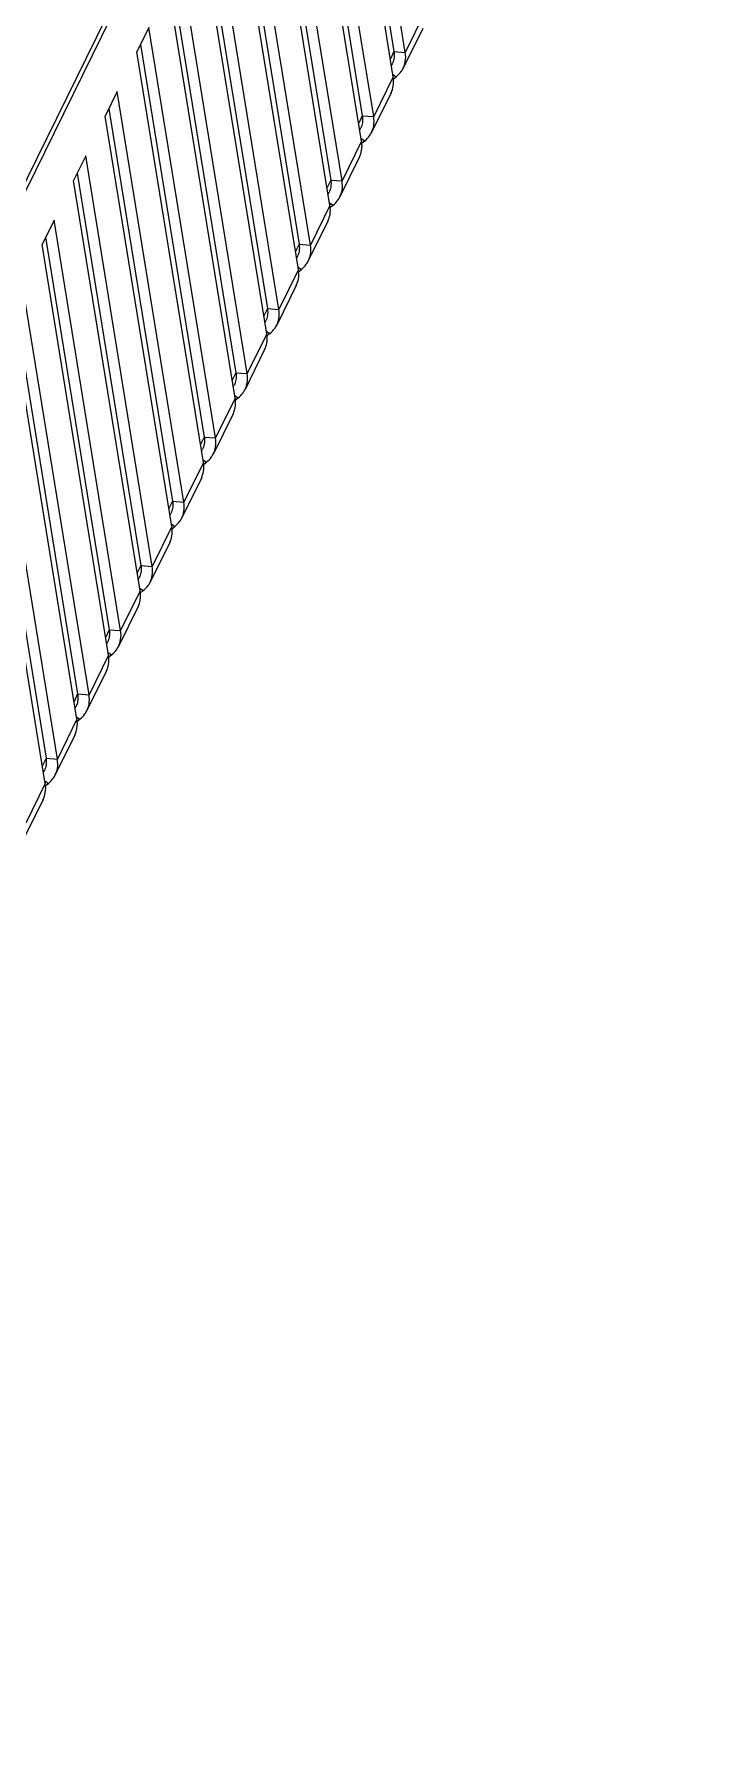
# Model space of a CAD drawing. Header units: millimetres. Extents: x 10368 to 13229, y -13270 to -11269.
# Drawn here: x 12934.8 to 12969.2, y -11938.1 to -11850.8 of the extents above; entities that cross this region are included whole.
import ezdxf

# ---------------------------------------------------------------- set-up
doc = ezdxf.new("R2010")
doc.units = ezdxf.units.MM

# ---------------------------------------------------------------- blocks, each defined once
blk = doc.blocks.new('u59')
at = {"color": 7, "linetype": 'Continuous'}
for p, q in [((321.824, 307.728), (404.94, 476.534)), ((321.892, 307.371), (404.993, 476.148)), ((389.526, 412.394), (386.123, 433.376)), ((388.91, 411.143), (385.507, 432.124)), ((385.692, 432.501), (388.946, 412.438)), ((387.909, 409.11), (384.506, 430.091)), ((387.293, 407.858), (383.89, 428.84)), ((384.075, 429.217), (387.329, 409.154)), ((386.292, 405.826), (382.889, 426.807)), ((385.676, 404.574), (382.273, 425.556)), ((382.458, 425.933), (385.712, 405.87)), ((384.675, 402.541), (381.272, 423.523)), ((380.841, 422.649), (384.095, 402.585)), ((384.059, 401.29), (380.656, 422.272)), ((383.058, 399.257), (379.655, 420.239)), ((379.224, 419.365), (382.478, 399.301)), ((382.442, 398.006), (379.039, 418.988)), ((381.441, 395.973), (378.038, 416.955)), ((380.825, 394.722), (377.422, 415.704)), ((377.607, 416.081), (380.861, 396.017)), ((390.527, 414.427), (389.526, 412.394)), ((376.421, 413.671), (375.805, 412.42)), ((379.824, 392.689), (376.421, 413.671)), ((390.42, 413.619), (389.419, 411.586)), ((379.208, 391.438), (375.805, 412.42)), ((375.99, 412.796), (379.244, 392.733)), ((388.946, 412.438), (388.761, 412.061)), ((388.946, 412.438), (389.526, 412.394)), ((388.816, 411.72), (388.864, 411.816)), ((388.888, 411.277), (389.066, 411.153)), ((374.804, 410.387), (374.188, 409.136)), ((378.207, 389.405), (374.804, 410.387)), ((388.803, 410.335), (387.802, 408.302)), ((388.91, 411.143), (387.909, 409.11)), ((388.91, 411.03), (389.066, 411.153)), ((374.373, 409.512), (377.627, 389.449)), ((377.591, 388.154), (374.188, 409.136)), ((387.329, 409.154), (387.144, 408.777)), ((387.329, 409.154), (387.909, 409.11)), ((387.293, 407.858), (386.292, 405.826)), ((387.199, 408.436), (387.247, 408.532)), ((387.271, 407.993), (387.449, 407.869)), ((387.293, 407.746), (387.449, 407.869)), ((373.187, 407.103), (372.571, 405.851)), ((376.59, 386.121), (373.187, 407.103)), ((387.186, 407.051), (386.185, 405.018)), ((372.756, 406.228), (376.01, 386.165)), ((375.974, 384.87), (372.571, 405.851)), ((385.712, 405.87), (385.527, 405.493)), ((385.582, 405.152), (385.63, 405.248)), ((385.712, 405.87), (386.292, 405.826)), ((385.676, 404.574), (384.675, 402.541)), ((385.654, 404.709), (385.832, 404.585)), ((385.676, 404.462), (385.832, 404.585)), ((371.57, 403.819), (370.954, 402.567)), ((374.973, 382.837), (371.57, 403.819)), ((385.569, 403.766), (384.568, 401.734)), ((374.357, 381.586), (370.954, 402.567)), ((371.139, 402.944), (374.393, 382.881)), ((384.095, 402.585), (383.91, 402.209)), ((384.095, 402.585), (384.675, 402.541)), ((383.965, 401.868), (384.012, 401.964)), ((384.059, 401.29), (383.058, 399.257)), ((384.037, 401.425), (384.214, 401.301)), ((384.059, 401.178), (384.214, 401.301)), ((373.356, 379.553), (369.953, 400.534)), ((383.952, 400.482), (382.951, 398.449)), ((372.74, 378.301), (369.336, 399.283)), ((369.522, 399.66), (372.776, 379.597)), ((382.478, 399.301), (382.293, 398.925)), ((382.478, 399.301), (383.058, 399.257)), ((382.348, 398.584), (382.395, 398.68)), ((382.42, 398.14), (382.597, 398.017)), ((371.739, 376.268), (368.336, 397.25)), ((382.442, 398.006), (381.441, 395.973)), ((382.442, 397.894), (382.597, 398.017)), ((367.905, 396.376), (371.159, 376.313)), ((382.335, 397.198), (381.334, 395.165)), ((371.123, 375.017), (367.719, 395.999)), ((380.861, 396.017), (380.676, 395.641)), ((380.861, 396.017), (381.441, 395.973)), ((380.825, 394.722), (379.824, 392.689)), ((380.731, 395.3), (380.778, 395.396)), ((380.803, 394.856), (380.98, 394.733)), ((380.825, 394.61), (380.98, 394.733)), ((380.718, 393.914), (379.717, 391.881)), ((379.244, 392.733), (379.059, 392.356)), ((379.114, 392.016), (379.161, 392.112)), ((379.244, 392.733), (379.824, 392.689)), ((379.208, 391.438), (378.207, 389.405)), ((379.186, 391.572), (379.363, 391.448)), ((379.208, 391.325), (379.363, 391.448)), ((379.101, 390.63), (378.1, 388.597)), ((377.627, 389.449), (377.442, 389.072)), ((377.627, 389.449), (378.207, 389.405)), ((377.497, 388.731), (377.544, 388.828)), ((377.591, 388.154), (376.59, 386.121)), ((377.569, 388.288), (377.746, 388.164)), ((377.591, 388.041), (377.746, 388.164)), ((377.484, 387.346), (376.483, 385.313)), ((376.01, 386.165), (375.825, 385.788)), ((376.01, 386.165), (376.59, 386.121)), ((375.88, 385.447), (375.927, 385.544)), ((375.952, 385.004), (376.129, 384.88)), ((375.974, 384.87), (374.973, 382.837)), ((375.974, 384.757), (376.129, 384.88)), ((375.867, 384.062), (374.866, 382.029)), ((374.393, 382.881), (374.208, 382.504)), ((374.393, 382.881), (374.973, 382.837)), ((374.357, 381.586), (373.356, 379.553)), ((374.263, 382.163), (374.31, 382.259)), ((374.335, 381.72), (374.512, 381.596)), ((374.357, 381.473), (374.512, 381.596)), ((374.25, 380.778), (373.249, 378.745)), ((372.776, 379.597), (372.591, 379.22)), ((372.646, 378.879), (372.693, 378.975)), ((372.776, 379.597), (373.356, 379.553)), ((372.74, 378.301), (371.739, 376.268)), ((372.718, 378.436), (372.895, 378.312)), ((372.74, 378.189), (372.895, 378.312)), ((372.633, 377.493), (371.632, 375.461)), ((371.159, 376.313), (370.974, 375.936)), ((371.159, 376.313), (371.739, 376.268)), ((371.029, 375.595), (371.076, 375.691)), ((371.123, 375.017), (370.122, 372.984)), ((371.101, 375.152), (371.278, 375.028)), ((371.123, 374.905), (371.278, 375.028)), ((371.015, 374.209), (370.015, 372.176))]:
    blk.add_line(p, q, dxfattribs=at)
for centre in [(388.35, 412.11), (386.733, 408.826), (385.116, 405.542), (383.499, 402.258), (381.881, 398.974), (380.264, 395.69), (378.647, 392.406), (377.03, 389.122), (375.413, 385.838), (373.796, 382.553), (372.179, 379.269), (370.562, 375.985)]:
    blk.add_arc(centre, 1.191, 324.32645, 333.86627, dxfattribs=at)
for points, start_tangent, end_tangent in [([(388.946, 412.438), (388.947, 412.072), (388.863, 411.816)], (0.160105, -0.9871), (-0.440662, -0.897673)), ([(389.419, 411.586), (389.527, 411.919), (389.526, 412.394)], (0.440666, 0.897671), (-0.160105, 0.9871)), ([(389.066, 411.153), (389.317, 411.416)], (0.783462, 0.62144), (0.582554, 0.812792)), ([(388.803, 410.335), (388.911, 410.667), (388.91, 411.142)], (0.440658, 0.897675), (-0.160105, 0.9871)), ([(387.329, 409.154), (387.33, 408.788), (387.246, 408.532)], (0.160105, -0.9871), (-0.440662, -0.897673)), ([(387.802, 408.302), (387.91, 408.634), (387.909, 409.11)], (0.440666, 0.897671), (-0.160105, 0.9871)), ([(387.186, 407.051), (387.294, 407.383), (387.293, 407.858)], (0.440658, 0.897675), (-0.160105, 0.9871)), ([(387.449, 407.869), (387.7, 408.132)], (0.783462, 0.62144), (0.582554, 0.812792)), ([(385.712, 405.87), (385.713, 405.504), (385.629, 405.248)], (0.160105, -0.9871), (-0.440662, -0.897673)), ([(386.185, 405.018), (386.293, 405.35), (386.292, 405.825)], (0.440666, 0.897671), (-0.160105, 0.9871)), ([(385.569, 403.766), (385.677, 404.099), (385.676, 404.574)], (0.440658, 0.897675), (-0.160105, 0.9871)), ([(385.832, 404.585), (386.083, 404.848)], (0.783462, 0.62144), (0.582554, 0.812792)), ([(384.095, 402.585), (384.095, 402.22), (384.012, 401.964)], (0.160105, -0.9871), (-0.440662, -0.897673)), ([(384.568, 401.734), (384.676, 402.066), (384.675, 402.541)], (0.440666, 0.897671), (-0.160105, 0.9871)), ([(383.952, 400.482), (384.06, 400.815), (384.059, 401.29)], (0.440658, 0.897675), (-0.160105, 0.9871)), ([(384.214, 401.301), (384.466, 401.564)], (0.783462, 0.62144), (0.582554, 0.812792)), ([(382.478, 399.301), (382.478, 398.936), (382.395, 398.68)], (0.160105, -0.9871), (-0.440662, -0.897673)), ([(382.951, 398.449), (383.059, 398.782), (383.058, 399.257)], (0.440666, 0.897671), (-0.160105, 0.9871)), ([(382.597, 398.017), (382.849, 398.28)], (0.783462, 0.62144), (0.582554, 0.812792)), ([(382.335, 397.198), (382.443, 397.531), (382.442, 398.006)], (0.440658, 0.897675), (-0.160105, 0.9871)), ([(380.861, 396.017), (380.861, 395.652), (380.778, 395.396)], (0.160105, -0.9871), (-0.440662, -0.897673)), ([(381.334, 395.165), (381.442, 395.498), (381.441, 395.973)], (0.440666, 0.897671), (-0.160105, 0.9871)), ([(380.718, 393.914), (380.826, 394.247), (380.825, 394.722)], (0.440658, 0.897675), (-0.160105, 0.9871)), ([(380.98, 394.733), (381.232, 394.995)], (0.783462, 0.62144), (0.582554, 0.812792)), ([(379.244, 392.733), (379.244, 392.368), (379.161, 392.112)], (0.160105, -0.9871), (-0.440662, -0.897673)), ([(379.717, 391.881), (379.825, 392.214), (379.824, 392.689)], (0.440666, 0.897671), (-0.160105, 0.9871)), ([(379.101, 390.63), (379.209, 390.963), (379.208, 391.438)], (0.440658, 0.897675), (-0.160105, 0.9871)), ([(379.363, 391.448), (379.615, 391.711)], (0.783462, 0.62144), (0.582554, 0.812792)), ([(377.627, 389.449), (377.627, 389.084), (377.544, 388.828)], (0.160105, -0.9871), (-0.440662, -0.897673)), ([(378.1, 388.597), (378.208, 388.93), (378.207, 389.405)], (0.440666, 0.897671), (-0.160105, 0.9871)), ([(377.484, 387.346), (377.591, 387.679), (377.591, 388.154)], (0.440658, 0.897675), (-0.160105, 0.9871)), ([(377.746, 388.164), (377.998, 388.427)], (0.783462, 0.62144), (0.582554, 0.812792)), ([(376.01, 386.165), (376.01, 385.799), (375.927, 385.544)], (0.160105, -0.9871), (-0.440662, -0.897673)), ([(376.483, 385.313), (376.591, 385.646), (376.59, 386.121)], (0.440666, 0.897671), (-0.160105, 0.9871)), ([(376.129, 384.88), (376.381, 385.143)], (0.783462, 0.62144), (0.582554, 0.812792)), ([(375.866, 384.062), (375.974, 384.394), (375.974, 384.87)], (0.440658, 0.897675), (-0.160105, 0.9871)), ([(374.393, 382.881), (374.393, 382.515), (374.31, 382.259)], (0.160105, -0.9871), (-0.440662, -0.897673)), ([(374.866, 382.029), (374.974, 382.362), (374.973, 382.837)], (0.440666, 0.897671), (-0.160105, 0.9871)), ([(374.249, 380.778), (374.357, 381.11), (374.357, 381.585)], (0.440658, 0.897675), (-0.160105, 0.9871)), ([(374.512, 381.596), (374.764, 381.859)], (0.783462, 0.62144), (0.582554, 0.812792)), ([(372.776, 379.597), (372.776, 379.231), (372.693, 378.975)], (0.160105, -0.9871), (-0.440662, -0.897673)), ([(373.249, 378.745), (373.357, 379.077), (373.356, 379.553)], (0.440666, 0.897671), (-0.160105, 0.9871)), ([(372.632, 377.494), (372.74, 377.826), (372.74, 378.301)], (0.440658, 0.897675), (-0.160105, 0.9871)), ([(372.895, 378.312), (373.147, 378.575)], (0.783462, 0.62144), (0.582554, 0.812792)), ([(371.159, 376.313), (371.159, 375.947), (371.076, 375.691)], (0.160105, -0.9871), (-0.440662, -0.897673)), ([(371.632, 375.461), (371.739, 375.793), (371.739, 376.268)], (0.440666, 0.897671), (-0.160105, 0.9871)), ([(371.015, 374.209), (371.123, 374.542), (371.123, 375.017)], (0.440658, 0.897675), (-0.160105, 0.9871)), ([(371.278, 375.028), (371.53, 375.291)], (0.783462, 0.62144), (0.582554, 0.812792))]:
    blk.add_spline(points, degree=3, dxfattribs=dict(at, start_tangent=start_tangent, end_tangent=end_tangent))

msp = doc.modelspace()

# ---------------------------------------------------------------- block references
msp.add_blockref('u59', (12564.199, -12264.161))

doc.saveas('drawing.dxf')
